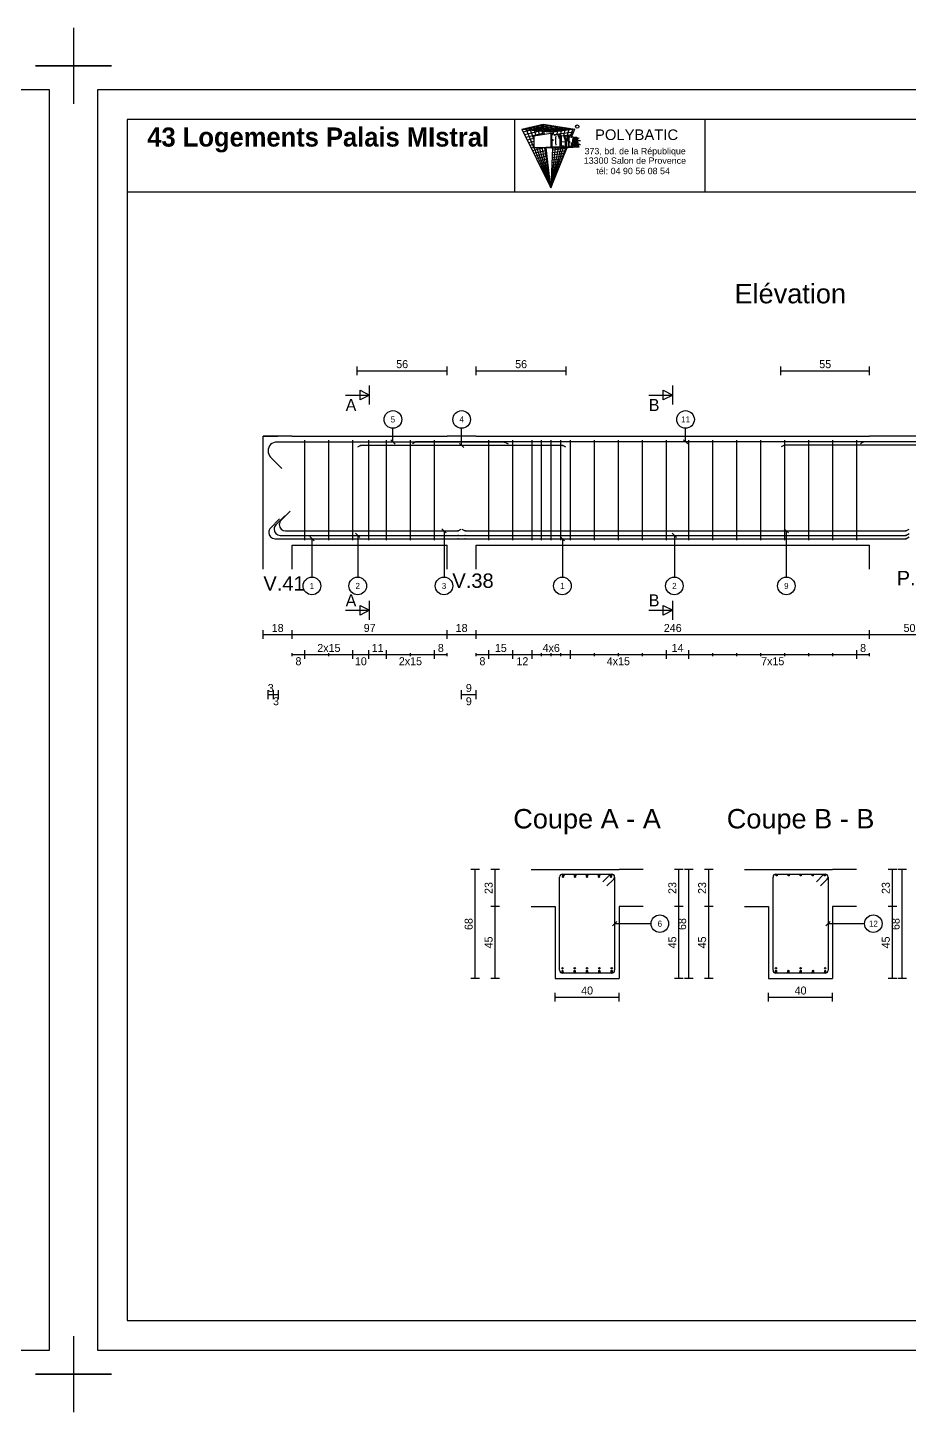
# Model space of a CAD drawing. Extents: x -12912 to 27386, y 1818 to 8189.
# Drawn here: x 11263 to 11814, y 3144 to 4009 of the extents above; entities that cross this region are included whole.
import ezdxf
from ezdxf.enums import TextEntityAlignment as Align

# ---------------------------------------------------------------- set-up
doc = ezdxf.new("R2010")
doc.units = 0
doc.header["$MEASUREMENT"] = 0
doc.linetypes.add('CONTINUE', pattern=[0])
doc.layers.get('0').update_dxf_attribs({"linetype": 'CONTINUOUS'})
for name, color, linetype in [('1', 7, 'CONTINUOUS'), ('104', 7, 'CONTINUOUS'), ('173', 7, 'CONTINUOUS'), ('5', 7, 'CONTINUOUS'), ('6', 7, 'CONTINUOUS'), ('7', 7, 'CONTINUOUS'), ('GO-CARTOUCHE', 7, 'CONTINUOUS'), ('GO-TEXTE', 9, 'CONTINUOUS')]:
    doc.layers.add(name, color=color, linetype=linetype)
doc.styles.add('ARIAL', font='ARIAL.TTF')
doc.styles.add('TEXTEBA', font='ARIAL.TTF')

msp = doc.modelspace()

# ---------------------------------------------------------------- linework, layer by layer
for p, q in [((11291.89, 4009.311), (11291.89, 3985.504)), ((11291.89, 4009.311), (11291.89, 3985.504)), ((11268.083, 3985.504), (11291.89, 3985.504)), ((11291.89, 3985.504), (11268.083, 3985.504)), ((11268.083, 3985.504), (11291.89, 3985.504)), ((11291.89, 3985.504), (11268.083, 3985.504)), ((11268.083, 3985.504), (11291.89, 3985.504)), ((11268.083, 3985.504), (11291.89, 3985.504)), ((11291.89, 3985.504), (11268.083, 3985.504)), ((11268.083, 3985.504), (11291.89, 3985.504)), ((11291.89, 3985.504), (11268.083, 3985.504)), ((11268.083, 3985.504), (11291.89, 3985.504)), ((11268.083, 3985.504), (11291.89, 3985.504)), ((11291.89, 3985.504), (11268.083, 3985.504)), ((11268.083, 3985.504), (11291.89, 3985.504)), ((11291.89, 3985.504), (11268.083, 3985.504)), ((11268.083, 3985.504), (11291.89, 3985.504)), ((11268.083, 3985.504), (11291.89, 3985.504)), ((11291.89, 3985.504), (11268.083, 3985.504)), ((11268.083, 3985.504), (11291.89, 3985.504)), ((11291.89, 3985.504), (11268.083, 3985.504)), ((11268.083, 3985.504), (11291.89, 3985.504)), ((11268.083, 3985.504), (11291.89, 3985.504)), ((11291.89, 3985.504), (11268.083, 3985.504)), ((11268.083, 3985.504), (11291.89, 3985.504)), ((11291.89, 3985.504), (11268.083, 3985.504)), ((11268.083, 3985.504), (11291.89, 3985.504)), ((11268.083, 3985.504), (11291.89, 3985.504)), ((11291.89, 3985.504), (11268.083, 3985.504)), ((11268.083, 3985.504), (11291.89, 3985.504)), ((11291.89, 3985.504), (11268.083, 3985.504)), ((11268.083, 3985.504), (11291.89, 3985.504)), ((11268.083, 3985.504), (11291.89, 3985.504)), ((11291.89, 3985.504), (11291.89, 3961.697)), ((11291.89, 3985.504), (11291.89, 3961.697)), ((11315.697, 3985.504), (11291.89, 3985.504)), ((11291.89, 3985.504), (11315.697, 3985.504)), ((11315.697, 3985.504), (11291.89, 3985.504)), ((11291.89, 3985.504), (11315.697, 3985.504)), ((11315.697, 3985.504), (11291.89, 3985.504)), ((11315.697, 3985.504), (11291.89, 3985.504)), ((11291.89, 3985.504), (11315.697, 3985.504)), ((11315.697, 3985.504), (11291.89, 3985.504)), ((11291.89, 3985.504), (11315.697, 3985.504)), ((11315.697, 3985.504), (11291.89, 3985.504)), ((11315.697, 3985.504), (11291.89, 3985.504)), ((11291.89, 3985.504), (11315.697, 3985.504)), ((11315.697, 3985.504), (11291.89, 3985.504)), ((11291.89, 3985.504), (11315.697, 3985.504)), ((11315.697, 3985.504), (11291.89, 3985.504)), ((11315.697, 3985.504), (11291.89, 3985.504)), ((11291.89, 3985.504), (11315.697, 3985.504)), ((11315.697, 3985.504), (11291.89, 3985.504)), ((11291.89, 3985.504), (11315.697, 3985.504)), ((11315.697, 3985.504), (11291.89, 3985.504)), ((11315.697, 3985.504), (11291.89, 3985.504)), ((11291.89, 3985.504), (11291.89, 3961.697)), ((11291.89, 3985.504), (11315.697, 3985.504)), ((11315.697, 3985.504), (11291.89, 3985.504)), ((11291.89, 3985.504), (11315.697, 3985.504)), ((11315.697, 3985.504), (11291.89, 3985.504)), ((11315.697, 3985.504), (11291.89, 3985.504)), ((11291.89, 3985.504), (11291.89, 3961.697)), ((11291.89, 3985.504), (11315.697, 3985.504)), ((11315.697, 3985.504), (11291.89, 3985.504)), ((11291.89, 3985.504), (11315.697, 3985.504)), ((11315.697, 3985.504), (11291.89, 3985.504)), ((11315.697, 3985.504), (11291.89, 3985.504)), ((11291.89, 3985.504), (11291.89, 3961.697)), ((11291.89, 3985.504), (11291.89, 3961.697)), ((11291.89, 3985.504), (11291.89, 3961.697)), ((11291.89, 3985.504), (11291.89, 3961.697)), ((11291.89, 3985.504), (11291.89, 3961.697)), ((11291.89, 3985.504), (11291.89, 3961.697)), ((11291.89, 3191.811), (11291.89, 3168.004)), ((11291.89, 3191.811), (11291.89, 3168.004)), ((11268.083, 3168.004), (11291.89, 3168.004)), ((11291.89, 3168.004), (11268.083, 3168.004)), ((11268.083, 3168.004), (11291.89, 3168.004)), ((11291.89, 3168.004), (11268.083, 3168.004)), ((11268.083, 3168.004), (11291.89, 3168.004)), ((11268.083, 3168.004), (11291.89, 3168.004)), ((11291.89, 3168.004), (11268.083, 3168.004)), ((11268.083, 3168.004), (11291.89, 3168.004)), ((11291.89, 3168.004), (11268.083, 3168.004)), ((11268.083, 3168.004), (11291.89, 3168.004)), ((11268.083, 3168.004), (11291.89, 3168.004)), ((11291.89, 3168.004), (11268.083, 3168.004)), ((11268.083, 3168.004), (11291.89, 3168.004)), ((11291.89, 3168.004), (11268.083, 3168.004)), ((11268.083, 3168.004), (11291.89, 3168.004)), ((11268.083, 3168.004), (11291.89, 3168.004)), ((11291.89, 3168.004), (11268.083, 3168.004)), ((11268.083, 3168.004), (11291.89, 3168.004)), ((11291.89, 3168.004), (11268.083, 3168.004)), ((11268.083, 3168.004), (11291.89, 3168.004)), ((11268.083, 3168.004), (11291.89, 3168.004)), ((11291.89, 3168.004), (11268.083, 3168.004)), ((11268.083, 3168.004), (11291.89, 3168.004)), ((11291.89, 3168.004), (11268.083, 3168.004)), ((11268.083, 3168.004), (11291.89, 3168.004)), ((11268.083, 3168.004), (11291.89, 3168.004)), ((11291.89, 3168.004), (11268.083, 3168.004)), ((11268.083, 3168.004), (11291.89, 3168.004)), ((11291.89, 3168.004), (11268.083, 3168.004)), ((11268.083, 3168.004), (11291.89, 3168.004)), ((11268.083, 3168.004), (11291.89, 3168.004)), ((11291.89, 3168.004), (11291.89, 3144.197)), ((11291.89, 3168.004), (11291.89, 3144.197)), ((11315.697, 3168.004), (11291.89, 3168.004)), ((11291.89, 3168.004), (11315.697, 3168.004)), ((11315.697, 3168.004), (11291.89, 3168.004)), ((11291.89, 3168.004), (11315.697, 3168.004)), ((11315.697, 3168.004), (11291.89, 3168.004)), ((11315.697, 3168.004), (11291.89, 3168.004)), ((11291.89, 3168.004), (11315.697, 3168.004)), ((11315.697, 3168.004), (11291.89, 3168.004)), ((11291.89, 3168.004), (11315.697, 3168.004)), ((11315.697, 3168.004), (11291.89, 3168.004)), ((11315.697, 3168.004), (11291.89, 3168.004)), ((11291.89, 3168.004), (11315.697, 3168.004)), ((11315.697, 3168.004), (11291.89, 3168.004)), ((11291.89, 3168.004), (11315.697, 3168.004)), ((11315.697, 3168.004), (11291.89, 3168.004)), ((11315.697, 3168.004), (11291.89, 3168.004)), ((11291.89, 3168.004), (11315.697, 3168.004)), ((11315.697, 3168.004), (11291.89, 3168.004)), ((11291.89, 3168.004), (11315.697, 3168.004)), ((11315.697, 3168.004), (11291.89, 3168.004)), ((11315.697, 3168.004), (11291.89, 3168.004)), ((11291.89, 3168.004), (11291.89, 3144.197)), ((11291.89, 3168.004), (11315.697, 3168.004)), ((11315.697, 3168.004), (11291.89, 3168.004)), ((11291.89, 3168.004), (11315.697, 3168.004)), ((11315.697, 3168.004), (11291.89, 3168.004)), ((11315.697, 3168.004), (11291.89, 3168.004)), ((11291.89, 3168.004), (11291.89, 3144.197)), ((11291.89, 3168.004), (11315.697, 3168.004)), ((11315.697, 3168.004), (11291.89, 3168.004)), ((11291.89, 3168.004), (11315.697, 3168.004)), ((11315.697, 3168.004), (11291.89, 3168.004)), ((11315.697, 3168.004), (11291.89, 3168.004)), ((11291.89, 3168.004), (11291.89, 3144.197)), ((11291.89, 3168.004), (11291.89, 3144.197)), ((11291.89, 3168.004), (11291.89, 3144.197)), ((11291.89, 3168.004), (11291.89, 3144.197)), ((11291.89, 3168.004), (11291.89, 3144.197)), ((11291.89, 3168.004), (11291.89, 3144.197))]:
    msp.add_line(p, q)
at = {"layer": '1', "color": 1}
for points in [[(11424.012, 3704.402), (11418.355, 3698.746)], [(11427.312, 3707.252), (11421.655, 3701.596)], [(11420.712, 3702.352), (11415.055, 3696.696)], [(11417.213, 3695.988), (11417.213, 3695.988)], [(11420.513, 3698.838), (11420.513, 3698.838)], [(11424.413, 3694.938), (11532.327, 3694.938)], [(11532.327, 3694.938), (11534.313, 3696.084)], [(11534.713, 3696.084), (11536.698, 3694.938)], [(11536.698, 3694.938), (11812.327, 3694.938)], [(11812.327, 3694.938), (11814.313, 3696.084)], [(11413.913, 3693.938), (11413.913, 3693.938)], [(11417.813, 3690.038), (11536.698, 3690.038)], [(11421.113, 3692.088), (11536.698, 3692.088)], [(11536.698, 3692.088), (11812.327, 3692.088)], [(11536.698, 3690.038), (11812.327, 3690.038)], [(11812.327, 3692.088), (11814.313, 3693.234)], [(11812.327, 3690.038), (11814.313, 3691.184)]]:
    msp.add_lwpolyline(points, dxfattribs=at)
for centre in [(11597.552, 3421.656), (11597.552, 3420.056), (11597.552, 3419.256), (11605.252, 3421.656), (11605.252, 3420.056), (11605.252, 3419.256), (11612.952, 3421.656), (11612.952, 3420.056), (11612.952, 3419.256), (11620.652, 3421.656), (11620.652, 3420.056), (11620.652, 3419.256), (11628.352, 3421.656), (11628.352, 3420.056), (11628.352, 3419.256), (11731.024, 3421.656), (11731.024, 3420.056), (11731.024, 3419.256), (11738.724, 3420.056), (11738.724, 3419.256), (11746.424, 3421.656), (11746.424, 3420.056), (11746.424, 3419.256), (11754.124, 3420.056), (11754.124, 3419.256), (11761.824, 3421.656), (11761.824, 3420.056), (11761.824, 3419.256)]:
    msp.add_circle(centre, 0.4, dxfattribs=at)
for centre, start, end in [((11417.813, 3693.938), 135, 180), ((11421.113, 3695.988), 135, 180), ((11421.113, 3695.988), 180, 270), ((11424.413, 3698.838), 135, 180), ((11424.413, 3698.838), 180, 270), ((11417.813, 3693.938), 180, 270)]:
    msp.add_arc(centre, 3.9, start, end, dxfattribs=at)
for p in [(11532.327, 3694.938), (11536.698, 3694.938), (11812.327, 3694.938), (11532.327, 3692.088), (11532.327, 3690.038), (11536.698, 3692.088), (11536.698, 3690.038), (11812.327, 3692.088), (11812.327, 3690.038)]:
    msp.add_point(p, dxfattribs=at)
at = {"layer": '104', "color": 104}
for points in [[(11477.013, 3779.788), (11471.013, 3776.788), (11471.013, 3782.788), (11477.013, 3779.788)], [(11666.513, 3779.788), (11660.513, 3776.788), (11660.513, 3782.788), (11666.513, 3779.788)], [(11477.013, 3645.288), (11471.013, 3642.288), (11471.013, 3648.288), (11477.013, 3645.288)], [(11666.513, 3645.288), (11660.513, 3642.288), (11660.513, 3648.288), (11666.513, 3645.288)]]:
    msp.add_lwpolyline(points, close=True, dxfattribs=at)
for points in [[(11477.013, 3773.788), (11477.013, 3785.788)], [(11666.513, 3773.788), (11666.513, 3785.788)], [(11462.013, 3779.788), (11477.013, 3779.788)], [(11651.513, 3779.788), (11666.513, 3779.788)], [(11477.013, 3639.288), (11477.013, 3651.288)], [(11666.513, 3639.288), (11666.513, 3651.288)], [(11462.013, 3645.288), (11477.013, 3645.288)], [(11651.513, 3645.288), (11666.513, 3645.288)]]:
    msp.add_lwpolyline(points, dxfattribs=at)
at = {"layer": '173', "color": 173}
for points in [[(11561.361, 3750.438), (11419.013, 3750.438)], [(11436.513, 3689.038), (11436.513, 3751.538)], [(11451.513, 3689.038), (11451.513, 3751.538)], [(11466.513, 3689.038), (11466.513, 3751.538)], [(11476.513, 3689.038), (11476.513, 3751.538)], [(11487.513, 3689.038), (11487.513, 3751.538)], [(11502.513, 3689.038), (11502.513, 3751.538)], [(11505.834, 3750.538), (11503.849, 3749.391)], [(11843.191, 3750.538), (11505.834, 3750.538)], [(11517.513, 3689.038), (11517.513, 3751.538)], [(11551.513, 3689.038), (11551.513, 3751.538)], [(11563.843, 3749.005), (11561.361, 3750.438)], [(11566.513, 3689.038), (11566.513, 3751.538)], [(11578.513, 3689.038), (11578.513, 3751.538)], [(11584.513, 3689.038), (11584.513, 3751.538)], [(11590.513, 3689.038), (11590.513, 3751.538)], [(11596.513, 3689.038), (11596.513, 3751.538)], [(11602.513, 3689.038), (11602.513, 3751.538)], [(11617.513, 3689.038), (11617.513, 3751.538)], [(11632.513, 3689.038), (11632.513, 3751.538)], [(11647.513, 3689.038), (11647.513, 3751.538)], [(11662.513, 3689.038), (11662.513, 3751.538)], [(11676.513, 3689.038), (11676.513, 3751.538)], [(11691.513, 3689.038), (11691.513, 3751.538)], [(11706.513, 3689.038), (11706.513, 3751.538)], [(11721.513, 3689.038), (11721.513, 3751.538)], [(11736.513, 3689.038), (11736.513, 3751.538)], [(11751.513, 3689.038), (11751.513, 3751.538)], [(11766.513, 3689.038), (11766.513, 3751.538)], [(11781.513, 3689.038), (11781.513, 3751.538)], [(11785.834, 3750.538), (11783.849, 3749.391)], [(12112.213, 3750.538), (11785.834, 3750.538)], [(11413.513, 3744.938), (11413.513, 3744.938)], [(11415.124, 3741.049), (11422.195, 3733.978)], [(11595.752, 3420.356), (11595.752, 3478.656)], [(11597.552, 3480.456), (11628.352, 3480.456)], [(11622.837, 3475.686), (11627.079, 3479.929)], [(11628.352, 3480.456), (11628.352, 3480.456)], [(11630.152, 3478.656), (11630.152, 3420.356)], [(11630.152, 3478.656), (11630.152, 3478.656)], [(11729.224, 3420.356), (11729.224, 3478.656)], [(11731.024, 3480.456), (11761.824, 3480.456)], [(11756.309, 3475.686), (11760.551, 3479.929)], [(11761.824, 3480.456), (11761.824, 3480.456)], [(11763.624, 3478.656), (11763.624, 3420.356)], [(11763.624, 3478.656), (11763.624, 3478.656)], [(11629.625, 3477.383), (11625.382, 3473.14)], [(11763.097, 3477.383), (11758.854, 3473.14)], [(11628.352, 3418.556), (11597.552, 3418.556)], [(11761.824, 3418.556), (11731.024, 3418.556)]]:
    msp.add_lwpolyline(points, dxfattribs=at)
for centre, radius in [((11598.052, 3479.656), 0.5), ((11605.502, 3479.656), 0.5), ((11612.952, 3479.656), 0.5), ((11620.402, 3479.656), 0.5), ((11627.852, 3479.656), 0.5), ((11731.424, 3479.756), 0.4), ((11738.924, 3479.756), 0.4), ((11746.424, 3479.756), 0.4), ((11753.924, 3479.756), 0.4), ((11761.424, 3479.756), 0.4)]:
    msp.add_circle(centre, radius, dxfattribs=at)
for centre, radius, start, end in [((11419.013, 3744.938), 5.5, 90, 180), ((11419.013, 3744.938), 5.5, 180, 225), ((11597.552, 3478.656), 1.8, 90, 180), ((11628.352, 3478.656), 1.8, 90, 135), ((11628.352, 3478.656), 1.8, 0, 90), ((11628.352, 3478.656), 1.8, 315, 0), ((11731.024, 3478.656), 1.8, 90, 180), ((11761.824, 3478.656), 1.8, 90, 135), ((11761.824, 3478.656), 1.8, 0, 90), ((11761.824, 3478.656), 1.8, 315, 0), ((11597.552, 3420.356), 1.8, 180, 270), ((11628.352, 3420.356), 1.8, 270, 0), ((11731.024, 3420.356), 1.8, 180, 270), ((11761.824, 3420.356), 1.8, 270, 0)]:
    msp.add_arc(centre, radius, start, end, dxfattribs=at)
for p in [(11505.834, 3750.538), (11561.361, 3750.438), (11785.834, 3750.538)]:
    msp.add_point(p, dxfattribs=at)
at = {"layer": '5', "color": 5}
for points in [[(11469.149, 3792.205), (11469.149, 3797.705)], [(11469.149, 3794.955), (11525.513, 3794.955)], [(11525.513, 3792.205), (11525.513, 3797.705)], [(11543.513, 3792.205), (11543.513, 3797.705)], [(11543.513, 3794.955), (11599.877, 3794.955)], [(11599.877, 3792.205), (11599.877, 3797.705)], [(11734.149, 3792.205), (11734.149, 3797.705)], [(11734.149, 3794.955), (11789.513, 3794.955)], [(11789.513, 3792.205), (11789.513, 3797.705)], [(11471.334, 3748.288), (11469.349, 3747.141)], [(11597.691, 3748.288), (11471.334, 3748.288)], [(11599.677, 3747.141), (11597.691, 3748.288)], [(11736.334, 3748.488), (11734.349, 3747.341)], [(11927.331, 3748.488), (11736.334, 3748.488)], [(11410.513, 3627.371), (11410.513, 3632.871)], [(11410.513, 3630.121), (11428.513, 3630.121)], [(11428.513, 3627.371), (11428.513, 3632.871)], [(11428.513, 3630.121), (11525.513, 3630.121)], [(11525.513, 3627.371), (11525.513, 3632.871)], [(11525.513, 3630.121), (11543.513, 3630.121)], [(11543.513, 3627.371), (11543.513, 3632.871)], [(11543.513, 3630.121), (11789.513, 3630.121)], [(11789.513, 3627.371), (11789.513, 3632.871)], [(11789.513, 3630.121), (11839.513, 3630.121)], [(11428.513, 3616.705), (11428.513, 3618.538)], [(11428.513, 3617.621), (11436.513, 3617.621)], [(11436.513, 3614.871), (11436.513, 3620.371)], [(11436.513, 3616.705), (11436.513, 3618.538)], [(11436.513, 3617.621), (11451.513, 3617.621)], [(11436.513, 3617.621), (11466.513, 3617.621)], [(11451.513, 3616.705), (11451.513, 3618.538)], [(11451.513, 3617.621), (11466.513, 3617.621)], [(11466.513, 3614.871), (11466.513, 3620.371)], [(11466.513, 3616.705), (11466.513, 3618.538)], [(11466.513, 3617.621), (11476.513, 3617.621)], [(11476.513, 3614.871), (11476.513, 3620.371)], [(11476.513, 3616.705), (11476.513, 3618.538)], [(11476.513, 3617.621), (11487.513, 3617.621)], [(11487.513, 3614.871), (11487.513, 3620.371)], [(11487.513, 3616.705), (11487.513, 3618.538)], [(11487.513, 3617.621), (11502.513, 3617.621)], [(11487.513, 3617.621), (11517.513, 3617.621)], [(11502.513, 3616.705), (11502.513, 3618.538)], [(11502.513, 3617.621), (11517.513, 3617.621)], [(11517.513, 3614.871), (11517.513, 3620.371)], [(11517.513, 3616.705), (11517.513, 3618.538)], [(11517.513, 3617.621), (11525.513, 3617.621)], [(11525.513, 3616.705), (11525.513, 3618.538)], [(11543.513, 3616.705), (11543.513, 3618.538)], [(11543.513, 3617.621), (11551.513, 3617.621)], [(11551.513, 3614.871), (11551.513, 3620.371)], [(11551.513, 3616.705), (11551.513, 3618.538)], [(11551.513, 3617.621), (11566.513, 3617.621)], [(11566.513, 3614.871), (11566.513, 3620.371)], [(11566.513, 3616.705), (11566.513, 3618.538)], [(11566.513, 3617.621), (11578.513, 3617.621)], [(11578.513, 3614.871), (11578.513, 3620.371)], [(11578.513, 3616.705), (11578.513, 3618.538)], [(11578.513, 3617.621), (11584.513, 3617.621)], [(11578.513, 3617.621), (11602.513, 3617.621)], [(11584.513, 3616.705), (11584.513, 3618.538)], [(11584.513, 3617.621), (11590.513, 3617.621)], [(11590.513, 3616.705), (11590.513, 3618.538)], [(11590.513, 3617.621), (11596.513, 3617.621)], [(11596.513, 3616.705), (11596.513, 3618.538)], [(11596.513, 3617.621), (11602.513, 3617.621)], [(11602.513, 3614.871), (11602.513, 3620.371)], [(11602.513, 3616.705), (11602.513, 3618.538)], [(11602.513, 3617.621), (11617.513, 3617.621)], [(11602.513, 3617.621), (11662.513, 3617.621)], [(11617.513, 3616.705), (11617.513, 3618.538)], [(11617.513, 3617.621), (11632.513, 3617.621)], [(11632.513, 3616.705), (11632.513, 3618.538)], [(11632.513, 3617.621), (11647.513, 3617.621)], [(11647.513, 3616.705), (11647.513, 3618.538)], [(11647.513, 3617.621), (11662.513, 3617.621)], [(11662.513, 3614.871), (11662.513, 3620.371)], [(11662.513, 3616.705), (11662.513, 3618.538)], [(11662.513, 3617.621), (11676.513, 3617.621)], [(11676.513, 3614.871), (11676.513, 3620.371)], [(11676.513, 3616.705), (11676.513, 3618.538)], [(11676.513, 3617.621), (11691.513, 3617.621)], [(11676.513, 3617.621), (11781.513, 3617.621)], [(11691.513, 3616.705), (11691.513, 3618.538)], [(11691.513, 3617.621), (11706.513, 3617.621)], [(11706.513, 3616.705), (11706.513, 3618.538)], [(11706.513, 3617.621), (11721.513, 3617.621)], [(11721.513, 3616.705), (11721.513, 3618.538)], [(11721.513, 3617.621), (11736.513, 3617.621)], [(11736.513, 3616.705), (11736.513, 3618.538)], [(11736.513, 3617.621), (11751.513, 3617.621)], [(11751.513, 3616.705), (11751.513, 3618.538)], [(11751.513, 3617.621), (11766.513, 3617.621)], [(11766.513, 3616.705), (11766.513, 3618.538)], [(11766.513, 3617.621), (11781.513, 3617.621)], [(11781.513, 3614.871), (11781.513, 3620.371)], [(11781.513, 3616.705), (11781.513, 3618.538)], [(11781.513, 3617.621), (11789.513, 3617.621)], [(11789.513, 3616.705), (11789.513, 3618.538)], [(11413.513, 3589.871), (11413.513, 3595.371)], [(11413.513, 3592.621), (11416.813, 3592.621)], [(11416.813, 3589.871), (11416.813, 3595.371)], [(11416.813, 3592.621), (11420.113, 3592.621)], [(11420.113, 3589.871), (11420.113, 3595.371)], [(11534.513, 3589.871), (11534.513, 3595.371)], [(11534.513, 3592.621), (11543.513, 3592.621)], [(11543.513, 3589.871), (11543.513, 3595.371)], [(11545.785, 3483.256), (11540.285, 3483.256)], [(11543.035, 3415.256), (11543.035, 3483.256)], [(11558.285, 3483.256), (11552.785, 3483.256)], [(11555.535, 3460.256), (11555.535, 3483.256)], [(11673.119, 3483.256), (11667.619, 3483.256)], [(11670.369, 3460.256), (11670.369, 3483.256)], [(11679.257, 3483.256), (11673.757, 3483.256)], [(11676.507, 3415.256), (11676.507, 3483.256)], [(11691.757, 3483.256), (11686.257, 3483.256)], [(11689.007, 3460.256), (11689.007, 3483.256)], [(11806.591, 3483.256), (11801.091, 3483.256)], [(11803.841, 3460.256), (11803.841, 3483.256)], [(11812.73, 3483.256), (11807.23, 3483.256)], [(11809.98, 3415.256), (11809.98, 3483.256)], [(11558.285, 3460.256), (11552.785, 3460.256)], [(11555.535, 3415.256), (11555.535, 3460.256)], [(11673.119, 3460.256), (11667.619, 3460.256)], [(11670.369, 3415.256), (11670.369, 3460.256)], [(11691.757, 3460.256), (11686.257, 3460.256)], [(11689.007, 3415.256), (11689.007, 3460.256)], [(11806.591, 3460.256), (11801.091, 3460.256)], [(11803.841, 3415.256), (11803.841, 3460.256)], [(11545.785, 3415.256), (11540.285, 3415.256)], [(11558.285, 3415.256), (11552.785, 3415.256)], [(11673.119, 3415.256), (11667.619, 3415.256)], [(11679.257, 3415.256), (11673.757, 3415.256)], [(11691.757, 3415.256), (11686.257, 3415.256)], [(11806.591, 3415.256), (11801.091, 3415.256)], [(11812.73, 3415.256), (11807.23, 3415.256)], [(11592.952, 3400.839), (11592.952, 3406.339)], [(11592.952, 3403.589), (11632.952, 3403.589)], [(11632.952, 3400.839), (11632.952, 3406.339)], [(11726.424, 3400.839), (11726.424, 3406.339)], [(11726.424, 3403.589), (11766.424, 3403.589)], [(11766.424, 3400.839), (11766.424, 3406.339)]]:
    msp.add_lwpolyline(points, dxfattribs=at)
for centre in [(11597.952, 3478.756), (11605.452, 3478.756), (11612.952, 3478.756), (11620.452, 3478.756), (11627.952, 3478.756)]:
    msp.add_circle(centre, 0.4, dxfattribs=at)
for p in [(11471.334, 3748.288), (11597.691, 3748.288), (11736.334, 3748.488)]:
    msp.add_point(p, dxfattribs=at)
at = {"layer": '6', "color": 6}
for points in [[(11491.553, 3750.438), (11491.553, 3759.038)], [(11534.513, 3748.288), (11534.513, 3759.038)], [(11674.513, 3750.538), (11674.513, 3759.038)], [(11490.227, 3751.764), (11492.879, 3749.112)], [(11533.187, 3749.614), (11535.839, 3746.962)], [(11673.187, 3751.864), (11675.839, 3749.212)], [(11524.829, 3693.612), (11522.177, 3696.264)], [(11523.503, 3694.938), (11523.503, 3666.038)], [(11738.839, 3693.612), (11736.187, 3696.264)], [(11737.513, 3694.938), (11737.513, 3666.038)], [(11442.261, 3688.712), (11439.609, 3691.364)], [(11440.935, 3690.038), (11440.935, 3666.038)], [(11470.884, 3690.762), (11468.232, 3693.414)], [(11469.558, 3692.088), (11469.558, 3666.038)], [(11598.839, 3688.712), (11596.187, 3691.364)], [(11597.513, 3690.038), (11597.513, 3666.038)], [(11668.839, 3690.762), (11666.187, 3693.414)], [(11667.513, 3692.088), (11667.513, 3666.038)], [(11631.478, 3450.832), (11628.826, 3448.18)], [(11630.152, 3449.506), (11652.952, 3449.506)], [(11764.95, 3450.832), (11762.298, 3448.18)], [(11763.624, 3449.506), (11786.424, 3449.506)]]:
    msp.add_lwpolyline(points, dxfattribs=at)
for centre in [(11491.553, 3764.538), (11534.513, 3764.538), (11674.513, 3764.538), (11440.935, 3660.538), (11469.558, 3660.538), (11523.503, 3660.538), (11597.513, 3660.538), (11667.513, 3660.538), (11737.513, 3660.538), (11658.452, 3449.506), (11791.924, 3449.506)]:
    msp.add_circle(centre, 5.5, dxfattribs=at)
at = {"layer": '7', "color": 7}
for points in [[(11428.513, 3754.038), (11410.513, 3754.038)], [(11410.513, 3671.038), (11410.513, 3754.038)], [(11410.513, 3754.038), (11419.513, 3754.038)], [(11428.513, 3754.038), (11525.513, 3754.038)], [(11543.513, 3754.038), (11525.513, 3754.038)], [(11543.513, 3754.038), (11789.513, 3754.038)], [(11839.513, 3754.038), (11789.513, 3754.038)], [(11410.513, 3671.038), (11410.513, 3686.038)], [(11428.513, 3686.038), (11525.513, 3686.038)], [(11428.513, 3671.038), (11428.513, 3686.038)], [(11525.513, 3671.038), (11525.513, 3686.038)], [(11543.513, 3686.038), (11789.513, 3686.038)], [(11543.513, 3671.038), (11543.513, 3686.038)], [(11789.513, 3671.038), (11789.513, 3686.038)], [(11577.952, 3483.256), (11592.952, 3483.256)], [(11592.952, 3483.256), (11632.952, 3483.256)], [(11647.952, 3483.256), (11632.952, 3483.256)], [(11711.424, 3483.256), (11726.424, 3483.256)], [(11726.424, 3483.256), (11766.424, 3483.256)], [(11781.424, 3483.256), (11766.424, 3483.256)], [(11577.952, 3460.256), (11592.952, 3460.256)], [(11592.952, 3460.256), (11592.952, 3415.256)], [(11647.952, 3460.256), (11632.952, 3460.256)], [(11632.952, 3460.256), (11632.952, 3415.256)], [(11711.424, 3460.256), (11726.424, 3460.256)], [(11726.424, 3460.256), (11726.424, 3415.256)], [(11781.424, 3460.256), (11766.424, 3460.256)], [(11766.424, 3460.256), (11766.424, 3415.256)], [(11592.952, 3415.256), (11632.952, 3415.256)], [(11726.424, 3415.256), (11766.424, 3415.256)]]:
    msp.add_lwpolyline(points, dxfattribs=at)
at = {"layer": 'GO-CARTOUCHE', "color": 9, "linetype": 'CONTINUE'}
for p, q in [((11572.173, 3945.98), (11585.566, 3949.095)), ((11572.173, 3945.98), (11591.795, 3944.111)), ((11572.173, 3945.98), (11590.238, 3909.227)), ((11572.994, 3944.31), (11585.778, 3947.283)), ((11573.682, 3945.836), (11587.075, 3948.855)), ((11573.815, 3942.639), (11585.991, 3945.471)), ((11579.648, 3934.498), (11574.6, 3946.545)), ((11574.6, 3946.545), (11594.23, 3944.451)), ((11576.701, 3945.549), (11590.093, 3948.376)), ((11579.648, 3939.593), (11577.027, 3947.109)), ((11577.027, 3947.109), (11596.664, 3944.791)), ((11579.454, 3947.673), (11599.099, 3945.131)), ((11581.09, 3941.839), (11579.454, 3947.673)), ((11579.72, 3945.261), (11593.112, 3947.897)), ((11583.185, 3942.147), (11581.881, 3948.238)), ((11581.881, 3948.238), (11601.533, 3945.47)), ((11582.739, 3944.974), (11596.13, 3947.418)), ((11585.259, 3942.452), (11584.308, 3948.802)), ((11584.308, 3948.802), (11603.968, 3945.81)), ((11586.326, 3942.609), (11585.566, 3949.095)), ((11585.566, 3949.095), (11605.188, 3945.98)), ((11585.757, 3944.686), (11599.148, 3946.939)), ((11588.776, 3944.399), (11602.167, 3946.46)), ((11590.286, 3944.255), (11603.676, 3946.22)), ((11605.188, 3945.98), (11591.795, 3944.111)), ((11599.099, 3945.131), (11598.307, 3941.923)), ((11601.533, 3945.47), (11600.306, 3941.531)), ((11603.968, 3945.81), (11602.276, 3941.302)), ((11603.103, 3940.853), (11605.188, 3945.98)), ((11574.636, 3940.969), (11586.203, 3943.658)), ((11575.457, 3939.298), (11579.648, 3940.273)), ((11576.278, 3937.628), (11579.648, 3938.411)), ((11577.099, 3935.957), (11579.648, 3936.55)), ((11590.238, 3943.184), (11579.648, 3941.627)), ((11579.648, 3941.627), (11579.648, 3934.151)), ((11591.981, 3942.912), (11590.238, 3943.184)), ((11590.238, 3943.184), (11590.238, 3934.169)), ((11590.861, 3939.556), (11590.861, 3942.456)), ((11591.653, 3942.332), (11590.861, 3942.456)), ((11590.861, 3939.556), (11591.488, 3939.507)), ((11591.713, 3938.865), (11590.861, 3938.931)), ((11590.861, 3938.931), (11590.861, 3934.774)), ((11592.027, 3939.174), (11591.713, 3938.865)), ((11591.795, 3944.111), (11591.743, 3942.949)), ((11592.23, 3942.596), (11604.509, 3944.31)), ((11592.429, 3942.253), (11594.395, 3942.539)), ((11593.145, 3939.581), (11593.106, 3938.728)), ((11593.106, 3938.728), (11593.166, 3937.436)), ((11593.283, 3940.631), (11593.145, 3939.581)), ((11593.166, 3937.436), (11593.454, 3935.97)), ((11593.51, 3941.468), (11593.283, 3940.631)), ((11594.23, 3944.451), (11594.007, 3942.485)), ((11595.15, 3941.765), (11594.787, 3942.348)), ((11596.094, 3942.269), (11594.942, 3942.099)), ((11595.394, 3941.066), (11595.15, 3941.765)), ((11595.581, 3940.058), (11595.394, 3941.066)), ((11596.094, 3934.774), (11596.094, 3942.275)), ((11596.716, 3942.171), (11596.094, 3942.269)), ((11596.664, 3944.791), (11596.124, 3942.264)), ((11596.716, 3935.397), (11596.716, 3942.171)), ((11596.716, 3941.654), (11598.277, 3941.869)), ((11596.716, 3941.654), (11596.717, 3935.397)), ((11596.717, 3937.932), (11599.547, 3938.18)), ((11598.256, 3941.93), (11599.547, 3938.18)), ((11598.813, 3941.843), (11598.256, 3941.93)), ((11598.277, 3941.869), (11599.547, 3938.18)), ((11598.489, 3941.894), (11603.829, 3942.639)), ((11598.813, 3941.843), (11599.841, 3938.856)), ((11600.567, 3941.569), (11598.988, 3941.337)), ((11599.547, 3934.774), (11599.547, 3938.18)), ((11600.567, 3941.569), (11599.841, 3938.856)), ((11601.062, 3941.492), (11600.17, 3938.156)), ((11600.17, 3934.782), (11600.173, 3938.168)), ((11600.17, 3934.774), (11600.17, 3938.156)), ((11600.173, 3938.168), (11601.043, 3941.423)), ((11601.062, 3941.492), (11600.567, 3941.569)), ((11601.043, 3941.423), (11601.229, 3941.451)), ((11601.229, 3941.466), (11601.048, 3941.439)), ((11601.229, 3934.774), (11601.229, 3941.466)), ((11602.435, 3941.277), (11601.229, 3941.466)), ((11602.368, 3940.846), (11601.665, 3940.956)), ((11601.665, 3938.332), (11601.665, 3940.956)), ((11601.665, 3938.332), (11602.233, 3938.288)), ((11601.665, 3937.895), (11602.2, 3937.853)), ((11601.665, 3935.21), (11601.665, 3937.895)), ((11602.849, 3940.927), (11603.15, 3940.969)), ((11604.157, 3941.008), (11602.901, 3940.823)), ((11602.926, 3937.513), (11603.006, 3937.261)), ((11603.006, 3937.261), (11603.085, 3936.78)), ((11603.103, 3936.312), (11603.073, 3935.866)), ((11603.085, 3936.78), (11603.103, 3936.312)), ((11603.632, 3936.627), (11603.581, 3936.208)), ((11603.682, 3937.049), (11603.632, 3936.627)), ((11603.709, 3937.268), (11603.682, 3937.049)), ((11603.726, 3937.412), (11603.709, 3937.268)), ((11603.74, 3937.528), (11603.726, 3937.412)), ((11603.772, 3937.799), (11603.74, 3937.528)), ((11603.839, 3938.359), (11603.772, 3937.799)), ((11603.913, 3938.973), (11603.839, 3938.359)), ((11604.095, 3936.831), (11603.849, 3934.78)), ((11604.157, 3941.008), (11603.913, 3938.973)), ((11604.095, 3936.831), (11604.532, 3936.798)), ((11604.147, 3937.265), (11604.311, 3938.626)), ((11604.147, 3937.265), (11604.478, 3937.239)), ((11604.468, 3940.959), (11604.157, 3941.008)), ((11604.311, 3938.626), (11604.478, 3937.239)), ((11604.468, 3940.959), (11605.215, 3934.78)), ((11604.495, 3940.736), (11605.216, 3940.842)), ((11604.532, 3936.798), (11604.777, 3934.774)), ((11604.545, 3940.321), (11605.216, 3940.401)), ((11604.556, 3940.227), (11605.621, 3940.338)), ((11605.216, 3940.842), (11605.216, 3940.401)), ((11606.462, 3940.648), (11605.216, 3940.842)), ((11605.216, 3940.401), (11605.621, 3940.338)), ((11605.621, 3934.78), (11605.621, 3940.338)), ((11606.057, 3940.27), (11606.462, 3940.206)), ((11606.057, 3934.78), (11606.057, 3940.27)), ((11606.057, 3940.171), (11606.462, 3940.206)), ((11606.462, 3940.206), (11606.462, 3940.648)), ((11606.62, 3940.623), (11606.462, 3940.572)), ((11606.62, 3940.623), (11606.62, 3934.779)), ((11607.056, 3940.555), (11606.62, 3940.623)), ((11607.056, 3940.555), (11607.056, 3934.774)), ((11607.056, 3940.35), (11608.044, 3940.442)), ((11607.198, 3937.573), (11607.223, 3936.953)), ((11607.223, 3936.953), (11607.282, 3936.385)), ((11607.282, 3936.385), (11607.372, 3935.908)), ((11608.414, 3938.607), (11607.679, 3938.538)), ((11608.395, 3936.397), (11607.73, 3936.335)), ((11608.395, 3936.397), (11608.837, 3936.413)), ((11608.86, 3938.537), (11608.414, 3938.607)), ((11577.92, 3934.287), (11579.648, 3934.689)), ((11578.741, 3932.617), (11585.346, 3934.151)), ((11579.562, 3930.946), (11587.477, 3932.785)), ((11579.648, 3934.151), (11590.861, 3934.774)), ((11590.743, 3934.17), (11579.648, 3934.151)), ((11590.238, 3909.227), (11579.793, 3934.151)), ((11580.383, 3929.276), (11587.69, 3930.973)), ((11581.204, 3927.605), (11587.902, 3929.161)), ((11590.238, 3909.227), (11581.546, 3934.151)), ((11590.238, 3909.227), (11583.247, 3934.151)), ((11590.238, 3909.227), (11584.898, 3934.151)), ((11590.238, 3909.227), (11586.503, 3934.151)), ((11590.238, 3909.227), (11587.317, 3934.151)), ((11590.238, 3909.227), (11600.522, 3934.509)), ((11599.716, 3934.481), (11590.238, 3909.227)), ((11598.091, 3934.424), (11590.238, 3909.227)), ((11596.442, 3934.367), (11590.238, 3909.227)), ((11594.77, 3934.309), (11590.238, 3909.227)), ((11593.074, 3934.25), (11590.238, 3909.227)), ((11591.352, 3934.19), (11590.238, 3909.227)), ((11590.743, 3934.17), (11593.875, 3934.285)), ((11590.861, 3934.774), (11598.367, 3934.774)), ((11591.087, 3928.255), (11598.393, 3929.275)), ((11591.158, 3929.84), (11599.073, 3930.946)), ((11591.229, 3931.426), (11599.752, 3932.616)), ((11591.3, 3933.012), (11600.432, 3934.287)), ((11593.875, 3934.285), (11594.435, 3934.305)), ((11594.478, 3934.307), (11601.223, 3934.553)), ((11596.09, 3934.773), (11601.237, 3934.774)), ((11596.716, 3935.397), (11598.367, 3935.397)), ((11596.717, 3935.397), (11598.367, 3935.392)), ((11598.367, 3934.774), (11598.367, 3935.397)), ((11598.367, 3934.774), (11599.551, 3934.774)), ((11599.547, 3935.392), (11599.551, 3934.774)), ((11599.551, 3934.774), (11600.17, 3934.774)), ((11601.223, 3934.78), (11606.62, 3934.78)), ((11601.224, 3934.553), (11608.063, 3934.772)), ((11601.229, 3934.774), (11602.549, 3934.774)), ((11601.665, 3935.21), (11602.415, 3935.21)), ((11602.792, 3934.987), (11602.543, 3934.78)), ((11602.543, 3934.78), (11603.398, 3934.78)), ((11602.97, 3935.372), (11602.792, 3934.987)), ((11603.073, 3935.866), (11602.97, 3935.372)), ((11603.466, 3935.246), (11603.41, 3934.78)), ((11603.529, 3935.771), (11603.466, 3935.246)), ((11603.581, 3936.208), (11603.529, 3935.771)), ((11606.057, 3934.78), (11606.62, 3934.78)), ((11606.62, 3934.779), (11607.056, 3934.774)), ((11607.372, 3935.908), (11607.501, 3935.466)), ((11607.501, 3935.466), (11607.703, 3935.053)), ((11607.703, 3935.053), (11607.936, 3934.798)), ((11582.026, 3925.935), (11588.114, 3927.349)), ((11582.847, 3924.264), (11588.327, 3925.537)), ((11583.668, 3922.594), (11588.539, 3923.724)), ((11584.489, 3920.923), (11588.751, 3921.912)), ((11585.31, 3919.253), (11588.964, 3920.1)), ((11590.663, 3918.741), (11594.316, 3919.252)), ((11590.733, 3920.326), (11594.996, 3920.923)), ((11590.804, 3921.912), (11595.675, 3922.593)), ((11590.875, 3923.498), (11596.355, 3924.264)), ((11590.946, 3925.083), (11597.034, 3925.934)), ((11591.017, 3926.669), (11597.714, 3927.605))]:
    msp.add_line(p, q, dxfattribs=at)
at = {"layer": 'GO-CARTOUCHE', "linetype": 'Continuous'}
for points in [[(11276.89, 3183.004), (11276.89, 3970.504), (10163.254, 3970.504), (10163.254, 3183.004)], [(12420.526, 3183.004), (12420.526, 3970.504), (11306.89, 3970.504), (11306.89, 3183.004)], [(12401.968, 3201.562), (12401.968, 3951.945), (11325.449, 3951.945), (11325.449, 3201.562)]]:
    msp.add_lwpolyline(points, close=True, dxfattribs=at)
at = {"layer": 'GO-CARTOUCHE', "color": 9, "linetype": 'CONTINUE'}
for centre in [(11606.778, 3947.53, 70.14), (11606.778, 3947.53, 70.14), (11606.778, 3947.53)]:
    msp.add_circle(centre, 0.997, dxfattribs=at)
at = {"layer": 'GO-TEXTE', "color": 7}
for points in [[(11567.63, 3951.945), (11567.63, 3906.498)], [(11686.536, 3951.945), (11686.536, 3906.498)], [(12401.968, 3906.498), (11325.449, 3906.498)]]:
    msp.add_lwpolyline(points, dxfattribs=at)

# ---------------------------------------------------------------- texts
at = {"style": 'ARIAL'}
for s, height, p in [('Elévation', 12.1293, (11739.981, 3843.149)), ('Coupe A - A', 12.12935, (11612.952, 3515.084)), ('Coupe B - B', 12.12935, (11746.424, 3515.084))]:
    msp.add_text(s, height=height, dxfattribs=at).set_placement(p, align=Align.MIDDLE_CENTER)
for s, p in [('V.38', (11528.735, 3668.303)), ('P.42', (11806.492, 3669.94)), ('V.41', (11410.569, 3666.568))]:
    msp.add_text(s, height=8.9847, dxfattribs=at).set_placement(p, align=Align.TOP_LEFT)
at = {"layer": '104', "color": 104}
for s, p in [('A', (11462.013, 3777.323)), ('B', (11651.513, 3777.323))]:
    msp.add_text(s, height=7.5, dxfattribs=at).set_placement(p, align=Align.TOP_LEFT)
for s, p in [('A', (11462.013, 3647.752)), ('B', (11651.513, 3647.752))]:
    msp.add_text(s, height=7.5, dxfattribs=at).set_placement(p)
at = {"layer": '5', "color": 5}
for s, p in [('56', (11497.331, 3796.598)), ('56', (11571.695, 3796.598)), ('55', (11761.831, 3796.598)), ('18', (11419.513, 3631.764)), ('97', (11477.013, 3631.764)), ('18', (11534.513, 3631.764)), ('246', (11666.513, 3631.764)), ('50', (11814.513, 3631.764)), ('2x15', (11451.513, 3619.264)), ('11', (11482.013, 3619.264)), ('8', (11521.513, 3619.264)), ('15', (11559.013, 3619.264)), ('4x6', (11590.513, 3619.264)), ('14', (11669.513, 3619.264)), ('8', (11785.513, 3619.264)), ('3', (11415.163, 3594.264)), ('9', (11539.013, 3594.264)), ('40', (11612.952, 3405.232)), ('40', (11746.424, 3405.232))]:
    msp.add_text(s, height=5, dxfattribs=at).set_placement(p, align=Align.CENTER)
for s, p in [('8', (11432.513, 3615.978)), ('10', (11471.513, 3615.978)), ('2x15', (11502.513, 3615.978)), ('8', (11547.513, 3615.978)), ('12', (11572.513, 3615.978)), ('4x15', (11632.513, 3615.978)), ('7x15', (11729.013, 3615.978)), ('3', (11418.463, 3590.978)), ('9', (11539.013, 3590.978))]:
    msp.add_text(s, height=5, dxfattribs=at).set_placement(p, align=Align.TOP_CENTER)
for s, p in [('23', (11553.892, 3471.756)), ('23', (11668.726, 3471.756)), ('23', (11687.364, 3471.756)), ('23', (11802.198, 3471.756)), ('68', (11541.392, 3449.256)), ('68', (11674.864, 3449.256)), ('68', (11808.337, 3449.256)), ('45', (11553.892, 3437.756)), ('45', (11668.726, 3437.756)), ('45', (11687.364, 3437.756)), ('45', (11802.198, 3437.756))]:
    msp.add_text(s, height=5, rotation=90, dxfattribs=at).set_placement(p, align=Align.CENTER)
at = {"layer": '6', "color": 6}
for s, p in [('5', (11491.553, 3764.538)), ('4', (11534.513, 3764.538)), ('11', (11674.513, 3764.538)), ('1', (11440.935, 3660.538)), ('2', (11469.558, 3660.538)), ('3', (11523.503, 3660.538)), ('1', (11597.513, 3660.538)), ('2', (11667.513, 3660.538)), ('9', (11737.513, 3660.538)), ('6', (11658.452, 3449.506)), ('12', (11791.924, 3449.506))]:
    msp.add_text(s, height=3.75, dxfattribs=at).set_placement(p, align=Align.MIDDLE_CENTER)
at = {"layer": 'GO-CARTOUCHE', "color": 9, "style": 'TEXTEBA'}
for s, p in [('13300 Salon de Provence', (11610.881, 3924.262)), ('373, bd. de la République', (11611.345, 3930.22)), ('tél: 04 90 56 08 54', (11618.709, 3917.789))]:
    msp.add_text(s, height=3.97727, dxfattribs=at).set_placement(p)
at = {"layer": 'GO-CARTOUCHE', "insert": (11444.848, 3939.153), "char_height": 11.93182, "attachment_point": 5}
msp.add_mtext('{\\Fbold|c0;43 Logements Palais MIstral}', dxfattribs=at)
at = {"layer": 'GO-TEXTE', "color": 3, "style": 'TEXTEBA'}
msp.add_text('POLYBATIC', height=6.6288, dxfattribs=at).set_placement((11643.89, 3942.44), align=Align.MIDDLE)

doc.saveas('drawing.dxf')
